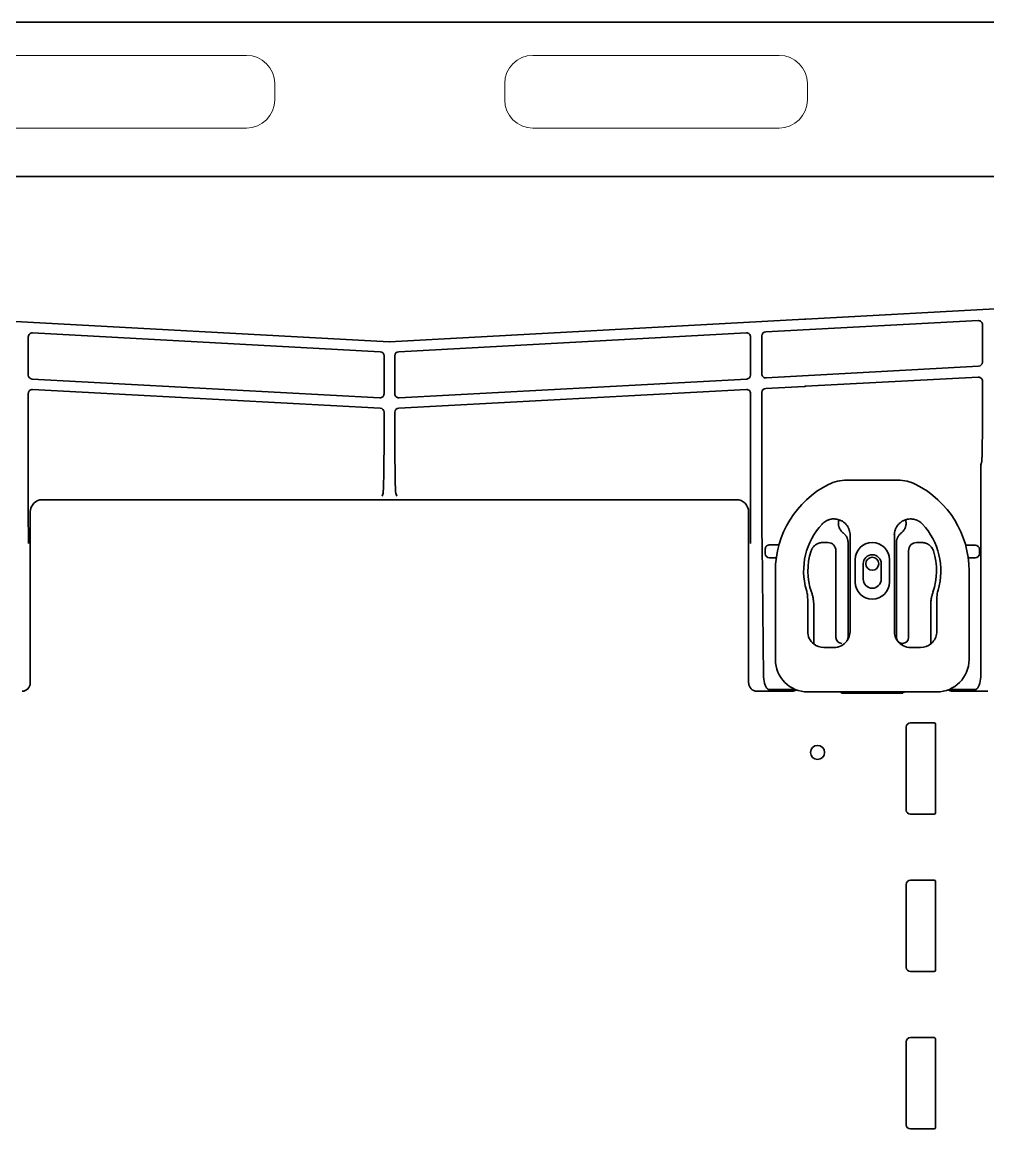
# Model space of a CAD drawing. Extents: x 5997 to 10491, y -672 to 3220.
# Drawn here: x 8712 to 8951.4, y 2887.2 to 3161.5 of the extents above; entities that cross this region are included whole.
import ezdxf

# ---------------------------------------------------------------- set-up
doc = ezdxf.new("R2010")
doc.units = 0
doc.header["$LTSCALE"] = 5
doc.layers.get('0').update_dxf_attribs({"linetype": 'CONTINUOUS', "lineweight": 0})
doc.layers.add('1', color=7, linetype='CONTINUOUS', true_color=0xffffff)

msp = doc.modelspace()

# ---------------------------------------------------------------- linework, layer by layer
for p, q in [((8767.64, 3153.28), (8706.64, 3153.28)), ((8899.64, 3153.28), (8838.64, 3153.28)), ((8774.64, 3142.28), (8774.64, 3146.28)), ((8831.64, 3146.28), (8831.64, 3142.28)), ((8906.64, 3142.28), (8906.64, 3146.28)), ((8706.64, 3135.28), (8767.64, 3135.28)), ((8838.64, 3135.28), (8899.64, 3135.28))]:
    msp.add_line(p, q)
for centre, start, end in [((8767.64, 3146.28), 0, 90), ((8838.64, 3146.28), 90, 180), ((8899.64, 3146.28), 0, 90), ((8767.64, 3142.28), 270, 0), ((8838.64, 3142.28), 180, 270), ((8899.64, 3142.28), 270, 0)]:
    msp.add_arc(centre, 7, start, end)
at = {"layer": '1', "color": 7, "linetype": 'Continuous', "lineweight": 35}
for p, q in [((9230.14, 3161.53), (8376.14, 3161.53)), ((9178.12, 3123.28), (8428.03, 3123.28)), ((9190.67, 3103.74), (8906.29, 3087.89)), ((8700.19, 3087.87), (8803.03, 3082.3)), ((8905.96, 3087.87), (8803.12, 3082.3)), ((8896.31, 3084.76), (8948.97, 3087.54)), ((8950.03, 3086.54), (8950.03, 3077.25)), ((8713.57, 3083.51), (8713.57, 3074.07)), ((8800.78, 3079.84), (8714.62, 3084.51)), ((8805.36, 3079.84), (8891.53, 3084.51)), ((8892.58, 3083.51), (8892.58, 3074.07)), ((8895.37, 3074.33), (8895.37, 3083.76)), ((8801.73, 3069.4), (8801.73, 3078.84)), ((8804.42, 3069.4), (8804.42, 3078.84)), ((8949.08, 3076.25), (8896.42, 3073.33)), ((8714.51, 3073.07), (8800.68, 3068.4)), ((8891.64, 3073.07), (8805.47, 3068.4)), ((8906.21, 3071.27), (8948.97, 3073.52)), ((8950.03, 3072.52), (8950.03, 3062.13)), ((8713.57, 3069.49), (8713.57, 3039.87)), ((8800.78, 3065.82), (8714.62, 3070.49)), ((8805.36, 3065.82), (8891.53, 3070.49)), ((8892.58, 3069.49), (8892.58, 3039.87)), ((8895.37, 3069.74), (8895.37, 3039.87)), ((8896.31, 3070.74), (8905.88, 3071.26)), ((8801.73, 3058), (8801.73, 3064.82)), ((8804.42, 3058), (8804.42, 3064.82)), ((8949.87, 3052.64), (8949.6, 3051.84)), ((8949.6, 3051.84), (8949.6, 2999.22)), ((8916.42, 3048.03), (8929.03, 3048.03)), ((8801.27, 3044.05), (8801.51, 3044.77)), ((8804.88, 3044.05), (8804.64, 3044.77)), ((8889.08, 3043.17), (8716.97, 3043.17)), ((8889.08, 3043.17), (8889.08, 3043.17)), ((8714.07, 2997.78), (8714.07, 3040.17)), ((8892.08, 2997.78), (8892.08, 3040.17)), ((8917.22, 3010.53), (8917.22, 3034.4)), ((8928.22, 3034.4), (8928.22, 3010.53)), ((8895.41, 3032.27), (8895.81, 2999.22)), ((8897.31, 3031.95), (8899.6, 3031.95)), ((8899.58, 3031.88), (8899.58, 3031.88)), ((8911.72, 3032.53), (8910.4, 3032.53)), ((8916.72, 3032.53), (8916.72, 3009.03)), ((8928.72, 3009.03), (8928.72, 3032.53)), ((8935.04, 3032.53), (8933.72, 3032.53)), ((8945.87, 3031.88), (8948.28, 3031.88)), ((8945.87, 3031.88), (8945.87, 3031.88)), ((8948.28, 3031.88), (8948.28, 3031.88)), ((8896.22, 3029.77), (8896.22, 3030.99)), ((8898.94, 3028.77), (8897.22, 3028.77)), ((8897.22, 3028.77), (8897.22, 3028.77)), ((8913.72, 3009.03), (8913.72, 3030.53)), ((8918.47, 3028.28), (8918.47, 3022.78)), ((8926.97, 3022.78), (8926.97, 3028.28)), ((8931.72, 3030.53), (8931.72, 3009.03)), ((8948.28, 3028.77), (8946.5, 3028.77)), ((8948.28, 3028.77), (8948.28, 3028.77)), ((8949.28, 3030.88), (8949.28, 3030.88)), ((8949.28, 3029.77), (8949.28, 3030.88)), ((8949.28, 3029.77), (8949.28, 3029.77)), ((8920.47, 3027.28), (8920.47, 3023.48)), ((8924.97, 3023.48), (8924.97, 3027.28)), ((8898.72, 3003.53), (8898.72, 3025.53)), ((8946.72, 3025.53), (8946.72, 3003.53)), ((8918.47, 3022.78), (8918.46, 3022.78)), ((8906.72, 3018.53), (8906.72, 3010.53)), ((8938.72, 3010.53), (8938.72, 3018.53)), ((8908.22, 3016.97), (8908.22, 3007.4)), ((8937.22, 3007.4), (8937.22, 3016.97)), ((8910.72, 3006.53), (8913.22, 3006.53)), ((8932.22, 3006.53), (8934.72, 3006.53)), ((8713.96, 2997.14), (8713.93, 2997.05)), ((8892.18, 2997.14), (8892.21, 2997.05)), ((8894.1, 2995.71), (8902.78, 2995.71)), ((8897.31, 2996.12), (8902.78, 2996.12)), ((8938.72, 2995.53), (8906.72, 2995.53)), ((8914.74, 2995.53), (8915.22, 2995.33)), ((8915.12, 2995.23), (8915.12, 2995.37)), ((8930.22, 2995.33), (8930.63, 2995.49)), ((8930.32, 2995.37), (8930.32, 2995.23)), ((8942.66, 2995.71), (8942.91, 2995.71)), ((8942.67, 2996.12), (8948.1, 2996.12)), ((8942.91, 2995.71), (8951.38, 2995.71)), ((8930.32, 2995.23), (8915.12, 2995.23)), ((8915.22, 2995.33), (8930.22, 2995.33)), ((8932.17, 2987.83), (8938.07, 2987.83)), ((8938.37, 2987.53), (8938.37, 2965.53)), ((8931.17, 2966.23), (8931.17, 2986.83)), ((8938.07, 2965.23), (8932.17, 2965.23)), ((8932.17, 2948.83), (8938.07, 2948.83)), ((8931.17, 2927.23), (8931.17, 2947.83)), ((8938.37, 2948.53), (8938.37, 2926.53)), ((8938.07, 2926.23), (8932.17, 2926.23)), ((8931.17, 2888.23), (8931.17, 2908.83)), ((8932.17, 2909.83), (8938.07, 2909.83)), ((8938.37, 2909.53), (8938.37, 2887.53)), ((8938.07, 2887.23), (8932.17, 2887.23))]:
    msp.add_line(p, q, dxfattribs=at)
msp.add_circle((8922.72, 3027.28), 1.6, dxfattribs=at)
for centre, radius, start, end in [((8916.42, 3038.03), 10, 90, 116.7655), ((8929.03, 3038.03), 10, 63.2345, 90), ((8922.72, 3025.53), 24, 116.7655, 180), ((8922.72, 3025.53), 24, 0, 63.2345), ((8922.72, 3025.53), 17, 136.9472, 196.2606), ((8922.72, 3025.53), 17, 343.7394, 43.0512), ((8922.72, 3028.28), 4.25, 0, 180), ((8922.72, 3025.53), 15.95, 162.0029, 199.2463), ((8922.72, 3027.28), 2.25, 0, 180), ((8922.72, 3025.53), 15.95, 340.7537, 17.9971), ((8922.72, 3023.48), 2.25, 180, 0), ((8922.72, 3022.78), 4.25, 180, 0), ((8906.72, 3003.53), 8, 180, 270), ((8938.72, 3003.53), 8, 270, 0), ((8932.17, 2986.83), 1, 90, 180), ((8938.07, 2987.53), 0.3, 0, 90), ((8909.17, 2980.53), 1.75, 0, 180), ((8909.17, 2980.53), 1.75, 180, 0), ((8932.17, 2966.23), 1, 180, 270), ((8938.07, 2965.53), 0.3, 270, 0), ((8932.17, 2947.83), 1, 90, 180), ((8938.07, 2948.53), 0.3, 0, 90), ((8932.17, 2927.23), 1, 180, 270), ((8938.07, 2926.53), 0.3, 270, 0), ((8932.17, 2908.83), 1, 90, 180), ((8938.07, 2909.53), 0.3, 0, 90), ((8932.17, 2888.23), 1, 180, 270), ((8938.07, 2887.53), 0.3, 270, 0)]:
    msp.add_arc(centre, radius, start, end, dxfattribs=at)
for centre, major_axis, ratio, start_param, end_param in [((8905.96, 3088.43), (-10.7, -0.58), 0.052331, 1.567956, 1.598621), ((8949.03, 3086.54), (0.829, -0.56), 0.999069, 0.594221, 2.218099), ((8891.58, 3083.5), (-0.312, -0.954), 0.996071, 1.887026, 3.510904), ((8896.37, 3083.76), (-0.947, -0.321), 0.99941, 4.440303, 5.956188), ((8805.42, 3078.84), (0.322, -0.951), 0.996317, 2.869507, 4.385391), ((8949.03, 3077.25), (-0.821, -0.571), 0.999112, 1.017308, 2.533193), ((8891.58, 3074.07), (0.322, -0.951), 0.996317, 6.011099, 7.526984), ((8896.37, 3074.33), (-0.312, -0.954), 0.996071, 5.028618, 6.652497), ((8949.03, 3072.52), (0.829, -0.56), 0.999069, 0.594221, 2.218099), ((8891.58, 3069.48), (-0.312, -0.954), 0.996071, 1.887026, 3.510904), ((8896.37, 3069.74), (-0.947, -0.321), 0.99941, 4.440303, 5.956188), ((8905.88, 3070.69), (-10.7, -0.58), 0.052331, 4.678883, 4.709548), ((8805.42, 3069.4), (-0.312, -0.954), 0.996071, 5.028618, 6.652497), ((8805.42, 3064.82), (0.322, -0.951), 0.996317, 2.869507, 4.385391), ((8804.65, 3058), (0, -13.25), 0.017455, 4.712389, 6.230825), ((8889.08, 3040.16), (-0.95, -2.85), 0.997466, 1.89276, 3.462643), ((8892.35, 3039.87), (0, -13.25), 0.017455, 0.959931, 1.570796), ((8895.6, 3039.87), (0, -13.25), 0.017455, 4.712389, 5.323254), ((8897.31, 3032.05), (-1.9, 0), 0.052408, 1.523874, 1.570796), ((8911.72, 3030.52), (-1.42, -1.42), 0.998783, 2.356803, 3.926382), ((8933.72, 3030.52), (1.42, -1.42), 0.998783, 2.356803, 3.926382), ((8948.27, 3030.88), (-0.713, -0.713), 0.991846, 2.357564, 3.925621), ((8897.22, 3029.78), (0, -1), 0.995902, 4.712389, 6.283185), ((8948.27, 3029.78), (0.713, -0.713), 0.991846, 5.499157, 7.067214), ((8910.72, 3010.53), (2.83, 2.83), 0.999695, 2.356347, 3.251938), ((8913.22, 3010.53), (-2.83, 2.83), 0.999695, 3.290549, 3.926839), ((8932.22, 3010.53), (2.83, 2.83), 0.999695, 2.356347, 2.992639), ((8934.72, 3010.53), (-2.83, 2.83), 0.999695, 3.197702, 3.926839), ((8910.72, 3010.53), (2.83, 2.83), 0.999695, 3.251938, 3.926839), ((8915.22, 3009.03), (1.06, 1.06), 0.998783, 2.356803, 3.926991), ((8915.22, 3009.03), (-1.06, 1.06), 0.998783, 3.302332, 3.926382), ((8930.22, 3009.03), (1.06, 1.06), 0.998783, 2.356803, 2.980862), ((8930.22, 3009.03), (1.06, 1.06), 0.998783, 3.018958, 3.926991), ((8932.22, 3010.53), (2.83, 2.83), 0.999695, 3.006925, 3.926839), ((8930.22, 3009.03), (-1.06, 1.06), 0.998783, 2.356195, 3.926382), ((8934.72, 3010.53), (-2.83, 2.83), 0.999695, 2.356347, 3.031247), ((8897.31, 2999.28), (0, -3.21), 0.466805, 4.729842, 6.08457), ((8948.1, 2999.28), (0, -3.21), 0.466805, 0.198616, 1.553343), ((8894.08, 2997.78), (0.63, -1.9), 0.999999, 4.390425, 4.712405), ((8894.12, 2997.67), (-1.98, -0.31), 0.977026, 6.12307, 7.694216), ((8902.78, 2997.71), (-1.49, -1.34), 0.998167, 1.277273, 1.427042), ((8942.67, 2997.71), (1.49, -1.34), 0.998167, 4.856139, 5.005887)]:
    msp.add_ellipse(centre, major_axis=major_axis, ratio=ratio, start_param=start_param, end_param=end_param, dxfattribs=at)
at = {"layer": '1', "color": 7, "linetype": 'Continuous', "lineweight": 35, "extrusion": (0, 0, -1)}
for centre, major_axis, ratio, start_param, end_param in [((8714.57, 3083.5), (0.312, -0.954), 0.996071, 1.887026, 3.510904), ((8800.73, 3078.84), (-0.322, -0.951), 0.996317, 2.869507, 4.385391), ((8714.57, 3074.07), (-0.322, -0.951), 0.996317, 6.011099, 7.526984), ((8714.57, 3069.48), (0.312, -0.954), 0.996071, 1.887026, 3.510904), ((8800.73, 3069.4), (0.312, -0.954), 0.996071, 5.028618, 6.652497), ((8800.73, 3064.82), (-0.322, -0.951), 0.996317, 2.869507, 4.385391), ((8801.5, 3058), (0, -13.25), 0.017455, 4.712389, 6.230825), ((8717.07, 3040.16), (0.95, -2.85), 0.997466, 1.89276, 3.462643), ((8713.8, 3039.87), (0, -13.25), 0.017455, 0.959931, 1.570796), ((8712.03, 2997.67), (1.98, -0.31), 0.977026, 6.12307, 7.694216), ((8712.07, 2997.78), (-0.63, -1.9), 0.999999, 4.390425, 4.712405)]:
    msp.add_ellipse(centre, major_axis=major_axis, ratio=ratio, start_param=start_param, end_param=end_param, dxfattribs=at)
at = {"layer": '1', "color": 7, "linetype": 'Continuous', "lineweight": 35, "extrusion": (2.95823e-31, -1.17146e-15, -1)}
msp.add_ellipse((8913.22, 3010.53), major_axis=(-2.83, 2.83), ratio=0.999695, start_param=3.006925, end_param=3.926839, dxfattribs=at)
at = {"layer": '1', "color": 7, "linetype": 'Continuous', "lineweight": 35}
for points, knots in [([(8950.03, 3062.13), (8950.03, 3062.06), (8950.03, 3061.99), (8950.03, 3061.84), (8950.03, 3061.62), (8950.02, 3061.4), (8950.02, 3060.97), (8950.02, 3060.39), (8950.02, 3059.83), (8950.02, 3059.41), (8950.02, 3059.27), (8950.02, 3058.99), (8950.01, 3058.86), (8950.01, 3058.45), (8950.01, 3058.19), (8950, 3057.68), (8950, 3057.43), (8950, 3057.07), (8950, 3056.95), (8949.99, 3056.77), (8949.99, 3056.71), (8949.99, 3056.6), (8949.99, 3056.54), (8949.99, 3056.26), (8949.98, 3056.04), (8949.97, 3055.42), (8949.96, 3055.05), (8949.95, 3054.68), (8949.95, 3054.64), (8949.95, 3054.56), (8949.95, 3054.52), (8949.95, 3054.4), (8949.95, 3054.32), (8949.94, 3054.1), (8949.93, 3053.97), (8949.93, 3053.78), (8949.92, 3053.72), (8949.92, 3053.63), (8949.92, 3053.6), (8949.92, 3053.54), (8949.92, 3053.51), (8949.91, 3053.38), (8949.91, 3053.27), (8949.9, 3053.08), (8949.89, 3052.99), (8949.88, 3052.86), (8949.88, 3052.81), (8949.88, 3052.75), (8949.88, 3052.72), (8949.87, 3052.68), (8949.87, 3052.66), (8949.87, 3052.65), (8949.87, 3052.64)], [0, 0, 0, 0, 0.015625, 0.015625, 0.03125, 0.0625, 0.0625, 0.125, 0.1875, 0.1875, 0.21875, 0.21875, 0.25, 0.25, 0.3125, 0.3125, 0.375, 0.375, 0.40625, 0.40625, 0.421875, 0.421875, 0.4375, 0.4375, 0.5, 0.5, 0.625, 0.625, 0.640625, 0.640625, 0.65625, 0.65625, 0.6875, 0.6875, 0.75, 0.75, 0.78125, 0.78125, 0.796875, 0.796875, 0.8125, 0.8125, 0.875, 0.875, 0.9375, 0.9375, 0.96875, 0.96875, 0.984375, 0.992187, 0.992187, 1, 1, 1, 1]), ([(8914.48, 3038.2), (8914.3, 3038.26), (8914.11, 3038.31), (8913.74, 3038.37), (8913.55, 3038.39), (8913.32, 3038.4), (8913.27, 3038.4), (8913.17, 3038.4), (8913.12, 3038.4), (8912.98, 3038.4), (8912.89, 3038.39), (8912.6, 3038.36), (8912.42, 3038.32), (8912.14, 3038.25), (8912.05, 3038.23), (8911.92, 3038.18), (8911.87, 3038.17), (8911.78, 3038.13), (8911.74, 3038.12), (8911.52, 3038.02), (8911.35, 3037.94), (8911.02, 3037.75), (8910.87, 3037.64), (8910.68, 3037.49), (8910.64, 3037.46), (8910.57, 3037.4), (8910.47, 3037.3), (8910.37, 3037.2), (8910.3, 3037.13)], [0, 0, 0, 0, 0.125, 0.125, 0.25, 0.25, 0.28125, 0.28125, 0.3125, 0.3125, 0.375, 0.375, 0.5, 0.5, 0.5625, 0.5625, 0.59375, 0.59375, 0.625, 0.625, 0.75, 0.75, 0.875, 0.875, 0.90625, 0.90625, 0.9375, 1, 1, 1, 1]), ([(8914.48, 3038.2), (8914.43, 3038.05), (8914.4, 3037.91), (8914.37, 3037.72), (8914.37, 3037.68), (8914.36, 3037.6), (8914.35, 3037.56), (8914.35, 3037.45), (8914.34, 3037.37), (8914.34, 3037.14), (8914.36, 3036.99), (8914.39, 3036.76), (8914.41, 3036.69), (8914.43, 3036.58), (8914.44, 3036.54), (8914.46, 3036.47), (8914.48, 3036.43), (8914.53, 3036.25), (8914.59, 3036.11), (8914.69, 3035.9), (8914.75, 3035.8), (8914.81, 3035.7), (8914.85, 3035.64), (8914.88, 3035.61), (8914.99, 3035.45), (8915.08, 3035.33), (8915.3, 3035.11), (8915.41, 3035.01), (8915.53, 3034.92)], [0, 0, 0, 0, 0.125, 0.125, 0.15625, 0.15625, 0.1875, 0.1875, 0.25, 0.25, 0.375, 0.375, 0.4375, 0.4375, 0.46875, 0.46875, 0.5, 0.5, 0.625, 0.625, 0.6875, 0.71875, 0.71875, 0.75, 0.75, 0.875, 0.875, 1, 1, 1, 1]), ([(8917.22, 3034.4), (8917.22, 3034.61), (8917.21, 3034.82), (8917.14, 3035.23), (8917.09, 3035.43), (8917.02, 3035.66), (8917.01, 3035.68), (8917, 3035.73), (8916.99, 3035.76), (8916.96, 3035.83), (8916.94, 3035.88), (8916.88, 3036.02), (8916.84, 3036.12), (8916.7, 3036.4), (8916.59, 3036.57), (8916.44, 3036.79), (8916.4, 3036.83), (8916.36, 3036.89), (8916.34, 3036.91), (8916.31, 3036.95), (8916.22, 3037.05), (8916.13, 3037.15), (8915.91, 3037.37), (8915.76, 3037.51), (8915.55, 3037.66), (8915.5, 3037.69), (8915.42, 3037.75), (8915.37, 3037.78), (8915.24, 3037.86), (8915.15, 3037.91), (8914.87, 3038.05), (8914.68, 3038.13), (8914.48, 3038.2)], [0, 0, 0, 0, 0.125, 0.125, 0.25, 0.25, 0.265625, 0.265625, 0.28125, 0.28125, 0.3125, 0.3125, 0.375, 0.375, 0.5, 0.5, 0.53125, 0.53125, 0.546875, 0.546875, 0.5625, 0.625, 0.625, 0.75, 0.75, 0.78125, 0.78125, 0.8125, 0.8125, 0.875, 0.875, 1, 1, 1, 1]), ([(8930.97, 3038.2), (8930.77, 3038.13), (8930.58, 3038.05), (8930.3, 3037.91), (8930.21, 3037.86), (8930.07, 3037.78), (8930.03, 3037.75), (8929.94, 3037.69), (8929.9, 3037.66), (8929.69, 3037.51), (8929.53, 3037.37), (8929.31, 3037.15), (8929.22, 3037.05), (8929.14, 3036.95), (8929.11, 3036.91), (8929.09, 3036.89), (8929.04, 3036.83), (8929.01, 3036.79), (8928.86, 3036.57), (8928.75, 3036.4), (8928.61, 3036.12), (8928.56, 3036.02), (8928.51, 3035.88), (8928.49, 3035.83), (8928.46, 3035.76), (8928.45, 3035.73), (8928.43, 3035.68), (8928.42, 3035.66), (8928.35, 3035.43), (8928.3, 3035.23), (8928.24, 3034.82), (8928.22, 3034.61), (8928.22, 3034.4)], [0, 0, 0, 0, 0.125, 0.125, 0.1875, 0.1875, 0.21875, 0.21875, 0.25, 0.25, 0.375, 0.375, 0.4375, 0.453125, 0.453125, 0.46875, 0.46875, 0.5, 0.5, 0.625, 0.625, 0.6875, 0.6875, 0.71875, 0.71875, 0.734375, 0.734375, 0.75, 0.75, 0.875, 0.875, 1, 1, 1, 1]), ([(8929.91, 3034.92), (8930.03, 3035.01), (8930.15, 3035.11), (8930.36, 3035.33), (8930.46, 3035.45), (8930.57, 3035.61), (8930.59, 3035.64), (8930.63, 3035.7), (8930.7, 3035.8), (8930.75, 3035.9), (8930.85, 3036.11), (8930.91, 3036.25), (8930.97, 3036.43), (8930.98, 3036.47), (8931, 3036.54), (8931.01, 3036.58), (8931.04, 3036.69), (8931.05, 3036.76), (8931.09, 3036.99), (8931.1, 3037.14), (8931.1, 3037.37), (8931.1, 3037.45), (8931.09, 3037.56), (8931.09, 3037.6), (8931.08, 3037.68), (8931.07, 3037.72), (8931.05, 3037.91), (8931.01, 3038.05), (8930.97, 3038.2)], [0, 0, 0, 0, 0.125, 0.125, 0.25, 0.25, 0.28125, 0.28125, 0.3125, 0.375, 0.375, 0.5, 0.5, 0.53125, 0.53125, 0.5625, 0.5625, 0.625, 0.625, 0.75, 0.75, 0.8125, 0.8125, 0.84375, 0.84375, 0.875, 0.875, 1, 1, 1, 1]), ([(8935.15, 3037.13), (8935.01, 3037.27), (8934.88, 3037.4), (8934.58, 3037.64), (8934.43, 3037.74), (8934.22, 3037.87), (8934.18, 3037.89), (8934.1, 3037.94), (8934.05, 3037.96), (8933.93, 3038.02), (8933.84, 3038.06), (8933.58, 3038.17), (8933.4, 3038.23), (8933.12, 3038.3), (8933.03, 3038.32), (8932.89, 3038.35), (8932.84, 3038.35), (8932.75, 3038.37), (8932.7, 3038.37), (8932.46, 3038.4), (8932.27, 3038.41), (8931.9, 3038.39), (8931.71, 3038.37), (8931.47, 3038.33), (8931.42, 3038.32), (8931.33, 3038.3), (8931.19, 3038.27), (8931.06, 3038.23), (8930.97, 3038.2)], [0, 0, 0, 0, 0.125, 0.125, 0.25, 0.25, 0.28125, 0.28125, 0.3125, 0.3125, 0.375, 0.375, 0.5, 0.5, 0.5625, 0.5625, 0.59375, 0.59375, 0.625, 0.625, 0.75, 0.75, 0.875, 0.875, 0.90625, 0.90625, 0.9375, 1, 1, 1, 1]), ([(8915.53, 3034.92), (8915.63, 3034.85), (8915.71, 3034.77), (8915.88, 3034.62), (8915.96, 3034.53), (8916.07, 3034.4), (8916.12, 3034.33), (8916.17, 3034.26), (8916.21, 3034.21), (8916.22, 3034.19), (8916.3, 3034.07), (8916.36, 3033.97), (8916.46, 3033.76), (8916.51, 3033.66), (8916.56, 3033.49), (8916.58, 3033.44), (8916.61, 3033.36), (8916.61, 3033.33), (8916.63, 3033.27), (8916.64, 3033.24), (8916.67, 3033.1), (8916.71, 3032.88), (8916.72, 3032.64), (8916.72, 3032.53)], [0, 0, 0, 0, 0.125, 0.125, 0.25, 0.25, 0.3125, 0.34375, 0.34375, 0.375, 0.375, 0.5, 0.5, 0.625, 0.625, 0.6875, 0.6875, 0.71875, 0.71875, 0.75, 0.75, 0.875, 1, 1, 1, 1]), ([(8928.72, 3032.53), (8928.72, 3032.64), (8928.73, 3032.76), (8928.76, 3032.99), (8928.78, 3033.1), (8928.81, 3033.27), (8928.83, 3033.32), (8928.85, 3033.41), (8928.86, 3033.43), (8928.88, 3033.49), (8928.89, 3033.52), (8928.94, 3033.65), (8928.98, 3033.76), (8929.09, 3033.97), (8929.14, 3034.06), (8929.24, 3034.21), (8929.27, 3034.26), (8929.32, 3034.33), (8929.34, 3034.35), (8929.37, 3034.4), (8929.39, 3034.42), (8929.49, 3034.53), (8929.64, 3034.7), (8929.82, 3034.85), (8929.91, 3034.92)], [0, 0, 0, 0, 0.125, 0.125, 0.25, 0.25, 0.3125, 0.3125, 0.34375, 0.34375, 0.375, 0.375, 0.5, 0.5, 0.625, 0.625, 0.6875, 0.6875, 0.71875, 0.71875, 0.75, 0.75, 0.875, 1, 1, 1, 1]), ([(8896.22, 3030.99), (8896.22, 3031), (8896.22, 3031.02), (8896.23, 3031.06), (8896.23, 3031.08), (8896.23, 3031.13), (8896.24, 3031.16), (8896.25, 3031.21), (8896.25, 3031.23), (8896.26, 3031.26), (8896.27, 3031.28), (8896.28, 3031.32), (8896.29, 3031.35), (8896.32, 3031.41), (8896.33, 3031.44), (8896.36, 3031.49), (8896.38, 3031.51), (8896.41, 3031.56), (8896.43, 3031.58), (8896.47, 3031.63), (8896.49, 3031.65), (8896.53, 3031.69), (8896.56, 3031.71), (8896.6, 3031.75), (8896.63, 3031.77), (8896.7, 3031.82), (8896.76, 3031.85), (8896.83, 3031.88), (8896.85, 3031.88), (8896.88, 3031.89), (8896.9, 3031.9), (8896.95, 3031.91), (8896.98, 3031.92), (8897.05, 3031.94), (8897.08, 3031.94), (8897.15, 3031.95), (8897.19, 3031.95), (8897.22, 3031.95)], [0, 0, 0, 0, 0.03125, 0.03125, 0.0625, 0.0625, 0.125, 0.125, 0.15625, 0.15625, 0.1875, 0.1875, 0.25, 0.25, 0.3125, 0.3125, 0.375, 0.375, 0.4375, 0.4375, 0.5, 0.5, 0.5625, 0.5625, 0.625, 0.625, 0.75, 0.75, 0.78125, 0.78125, 0.8125, 0.8125, 0.875, 0.875, 0.9375, 0.9375, 1, 1, 1, 1]), ([(8910.4, 3032.53), (8910.25, 3032.53), (8910.09, 3032.51), (8909.78, 3032.46), (8909.63, 3032.43), (8909.44, 3032.37), (8909.4, 3032.35), (8909.33, 3032.33), (8909.22, 3032.28), (8909.11, 3032.24), (8908.91, 3032.13), (8908.77, 3032.05), (8908.61, 3031.93), (8908.58, 3031.91), (8908.52, 3031.86), (8908.49, 3031.83), (8908.4, 3031.76), (8908.34, 3031.7), (8908.17, 3031.54), (8908.07, 3031.42), (8907.96, 3031.26), (8907.94, 3031.23), (8907.89, 3031.16), (8907.87, 3031.13), (8907.81, 3031.03), (8907.77, 3030.96), (8907.66, 3030.75), (8907.6, 3030.6), (8907.55, 3030.45)], [0, 0, 0, 0, 0.125, 0.125, 0.25, 0.25, 0.28125, 0.28125, 0.3125, 0.375, 0.375, 0.5, 0.5, 0.53125, 0.53125, 0.5625, 0.5625, 0.625, 0.625, 0.75, 0.75, 0.78125, 0.78125, 0.8125, 0.8125, 0.875, 0.875, 1, 1, 1, 1]), ([(8937.89, 3030.45), (8937.84, 3030.6), (8937.78, 3030.75), (8937.64, 3031.03), (8937.56, 3031.16), (8937.44, 3031.32), (8937.42, 3031.35), (8937.37, 3031.41), (8937.3, 3031.51), (8937.22, 3031.59), (8937.05, 3031.76), (8936.93, 3031.86), (8936.77, 3031.98), (8936.74, 3032), (8936.68, 3032.04), (8936.64, 3032.06), (8936.54, 3032.12), (8936.47, 3032.16), (8936.26, 3032.27), (8936.12, 3032.33), (8935.93, 3032.39), (8935.9, 3032.4), (8935.82, 3032.42), (8935.78, 3032.43), (8935.67, 3032.46), (8935.59, 3032.48), (8935.36, 3032.51), (8935.2, 3032.53), (8935.04, 3032.53)], [0, 0, 0, 0, 0.125, 0.125, 0.25, 0.25, 0.28125, 0.28125, 0.3125, 0.375, 0.375, 0.5, 0.5, 0.53125, 0.53125, 0.5625, 0.5625, 0.625, 0.625, 0.75, 0.75, 0.78125, 0.78125, 0.8125, 0.8125, 0.875, 0.875, 1, 1, 1, 1]), ([(8907.66, 3020.27), (8907.76, 3020), (8907.84, 3019.73), (8907.98, 3019.19), (8908.09, 3018.65), (8908.16, 3018.09), (8908.21, 3017.54), (8908.22, 3017.26), (8908.22, 3016.97)], [0, 0, 0, 0, 0.25, 0.25, 0.5, 0.75, 0.75, 1, 1, 1, 1]), ([(8937.22, 3016.97), (8937.22, 3017.26), (8937.23, 3017.54), (8937.28, 3018.09), (8937.35, 3018.65), (8937.47, 3019.19), (8937.61, 3019.73), (8937.69, 3020), (8937.78, 3020.27)], [0, 0, 0, 0, 0.25, 0.25, 0.5, 0.75, 0.75, 1, 1, 1, 1]), ([(8937.71, 3007.86), (8937.68, 3007.83), (8937.65, 3007.8), (8937.6, 3007.75), (8937.58, 3007.72), (8937.54, 3007.68), (8937.52, 3007.67), (8937.5, 3007.64), (8937.48, 3007.63), (8937.44, 3007.6), (8937.42, 3007.57), (8937.38, 3007.54), (8937.37, 3007.53), (8937.34, 3007.51), (8937.33, 3007.5), (8937.31, 3007.48), (8937.3, 3007.47), (8937.28, 3007.46), (8937.27, 3007.45), (8937.25, 3007.43), (8937.23, 3007.42), (8937.22, 3007.41), (8937.22, 3007.41), (8937.22, 3007.41), (8937.21, 3007.41), (8937.21, 3007.41)], [0, 0, 0, 0, 0.134778, 0.134778, 0.269557, 0.269557, 0.336946, 0.336946, 0.404335, 0.404335, 0.539113, 0.539113, 0.606503, 0.606503, 0.673892, 0.673892, 0.741281, 0.741281, 0.80867, 0.80867, 0.943449, 0.943449, 0.977143, 0.977143, 1, 1, 1, 1]), ([(8897.02, 2996.13), (8897.06, 2996.12), (8897.11, 2996.12), (8897.21, 2996.12), (8897.26, 2996.12), (8897.31, 2996.12)], [0, 0, 0, 0, 0.5, 0.5, 1, 1, 1, 1]), ([(8902.78, 2996.12), (8902.84, 2996.12), (8902.9, 2996.12), (8903.01, 2996.13), (8903.07, 2996.14), (8903.19, 2996.16), (8903.24, 2996.17), (8903.33, 2996.2), (8903.35, 2996.21), (8903.41, 2996.23), (8903.43, 2996.24), (8903.46, 2996.26)], [0, 0, 0, 0, 0.25, 0.25, 0.5, 0.5, 0.75, 0.75, 0.875, 0.875, 1, 1, 1, 1]), ([(8902.78, 2995.71), (8902.79, 2995.71), (8902.8, 2995.71), (8902.83, 2995.71), (8902.85, 2995.71), (8902.87, 2995.71), (8902.89, 2995.71), (8902.91, 2995.71), (8902.94, 2995.71), (8902.96, 2995.72), (8902.98, 2995.72), (8903, 2995.72), (8903.02, 2995.72), (8903.04, 2995.73), (8903.07, 2995.73), (8903.09, 2995.73), (8903.11, 2995.74), (8903.13, 2995.74), (8903.15, 2995.74), (8903.17, 2995.75), (8903.2, 2995.75), (8903.22, 2995.76), (8903.24, 2995.76), (8903.26, 2995.77), (8903.28, 2995.77), (8903.3, 2995.78), (8903.32, 2995.78), (8903.35, 2995.79), (8903.37, 2995.79), (8903.39, 2995.8), (8903.41, 2995.81), (8903.43, 2995.81), (8903.45, 2995.82), (8903.47, 2995.83), (8903.49, 2995.84), (8903.51, 2995.84), (8903.53, 2995.85), (8903.55, 2995.86), (8903.57, 2995.87), (8903.59, 2995.88), (8903.61, 2995.89), (8903.63, 2995.89), (8903.63, 2995.9)], [0, 0, 0, 0, 0.024913, 0.049823, 0.074731, 0.099637, 0.124542, 0.149446, 0.17435, 0.199254, 0.22416, 0.249067, 0.273976, 0.298889, 0.323805, 0.348725, 0.37365, 0.39858, 0.423516, 0.448458, 0.473408, 0.498365, 0.52333, 0.548304, 0.573288, 0.598282, 0.623286, 0.648301, 0.673328, 0.698368, 0.72342, 0.748486, 0.773565, 0.798659, 0.823768, 0.848893, 0.874034, 0.899192, 0.924367, 0.949559, 0.97477, 1, 1, 1, 1]), ([(8930.63, 2995.49), (8930.63, 2995.5), (8930.64, 2995.5), (8930.67, 2995.5), (8930.68, 2995.5), (8930.7, 2995.51), (8930.71, 2995.51), (8930.74, 2995.51), (8930.75, 2995.51), (8930.78, 2995.51), (8930.79, 2995.51), (8930.82, 2995.51), (8930.83, 2995.51), (8930.85, 2995.52), (8930.86, 2995.52), (8930.87, 2995.52)], [0, 0, 0, 0, 0.25, 0.25, 0.375, 0.375, 0.5, 0.5, 0.625, 0.625, 0.75, 0.75, 0.875, 0.875, 1, 1, 1, 1]), ([(8941.81, 2995.9), (8941.82, 2995.89), (8941.83, 2995.89), (8941.85, 2995.88), (8941.87, 2995.87), (8941.89, 2995.86), (8941.91, 2995.85), (8941.93, 2995.84), (8941.95, 2995.84), (8941.98, 2995.83), (8942, 2995.82), (8942.02, 2995.81), (8942.04, 2995.81), (8942.06, 2995.8), (8942.08, 2995.79), (8942.1, 2995.79), (8942.12, 2995.78), (8942.14, 2995.78), (8942.16, 2995.77), (8942.19, 2995.77), (8942.21, 2995.76), (8942.23, 2995.76), (8942.25, 2995.75), (8942.27, 2995.75), (8942.29, 2995.74), (8942.31, 2995.74), (8942.34, 2995.74), (8942.36, 2995.73), (8942.38, 2995.73), (8942.4, 2995.73), (8942.42, 2995.72), (8942.44, 2995.72), (8942.47, 2995.72), (8942.49, 2995.72), (8942.51, 2995.71), (8942.53, 2995.71), (8942.55, 2995.71), (8942.58, 2995.71), (8942.6, 2995.71), (8942.62, 2995.71), (8942.64, 2995.71), (8942.66, 2995.71), (8942.66, 2995.71)], [0, 0, 0, 0, 0.02523, 0.050441, 0.075634, 0.100809, 0.125967, 0.151108, 0.176232, 0.201342, 0.226436, 0.251516, 0.276581, 0.301633, 0.326673, 0.3517, 0.376715, 0.40172, 0.426713, 0.451697, 0.476671, 0.501637, 0.526594, 0.551543, 0.576486, 0.601422, 0.626352, 0.651276, 0.676196, 0.701112, 0.726025, 0.750934, 0.775841, 0.800747, 0.825651, 0.850555, 0.875459, 0.900363, 0.925269, 0.950177, 0.975087, 1, 1, 1, 1]), ([(8941.98, 2996.26), (8942.04, 2996.23), (8942.09, 2996.21), (8942.2, 2996.18), (8942.26, 2996.16), (8942.34, 2996.14), (8942.37, 2996.14), (8942.43, 2996.13), (8942.46, 2996.13), (8942.55, 2996.12), (8942.61, 2996.12), (8942.67, 2996.12)], [0, 0, 0, 0, 0.25, 0.25, 0.5, 0.5, 0.625, 0.625, 0.75, 0.75, 1, 1, 1, 1]), ([(8948.1, 2996.12), (8948.15, 2996.12), (8948.2, 2996.12), (8948.3, 2996.12), (8948.35, 2996.12), (8948.4, 2996.13)], [0, 0, 0, 0, 0.5, 0.5, 1, 1, 1, 1])]:
    msp.add_open_spline(points, degree=3, knots=knots, dxfattribs=at)
for points in [[(8928.22, 3034.4), (8928.2, 3034.45), (8928.18, 3034.5), (8928.16, 3034.55)], [(8906.4, 3020.77), (8906.46, 3020.58), (8906.55, 3020.22), (8906.65, 3019.66), (8906.71, 3019.1), (8906.72, 3018.72), (8906.72, 3018.53)], [(8938.72, 3018.53), (8938.72, 3018.72), (8938.74, 3019.1), (8938.8, 3019.66), (8938.9, 3020.22), (8938.99, 3020.58), (8939.04, 3020.77)], [(8916.41, 3008.1), (8916.42, 3008.12), (8916.43, 3008.13), (8916.44, 3008.15)], [(8929.04, 3008.1), (8929.03, 3008.12), (8929.02, 3008.13), (8929.01, 3008.15)]]:
    msp.add_open_spline(points, degree=3, dxfattribs=at)

doc.saveas('drawing.dxf')
